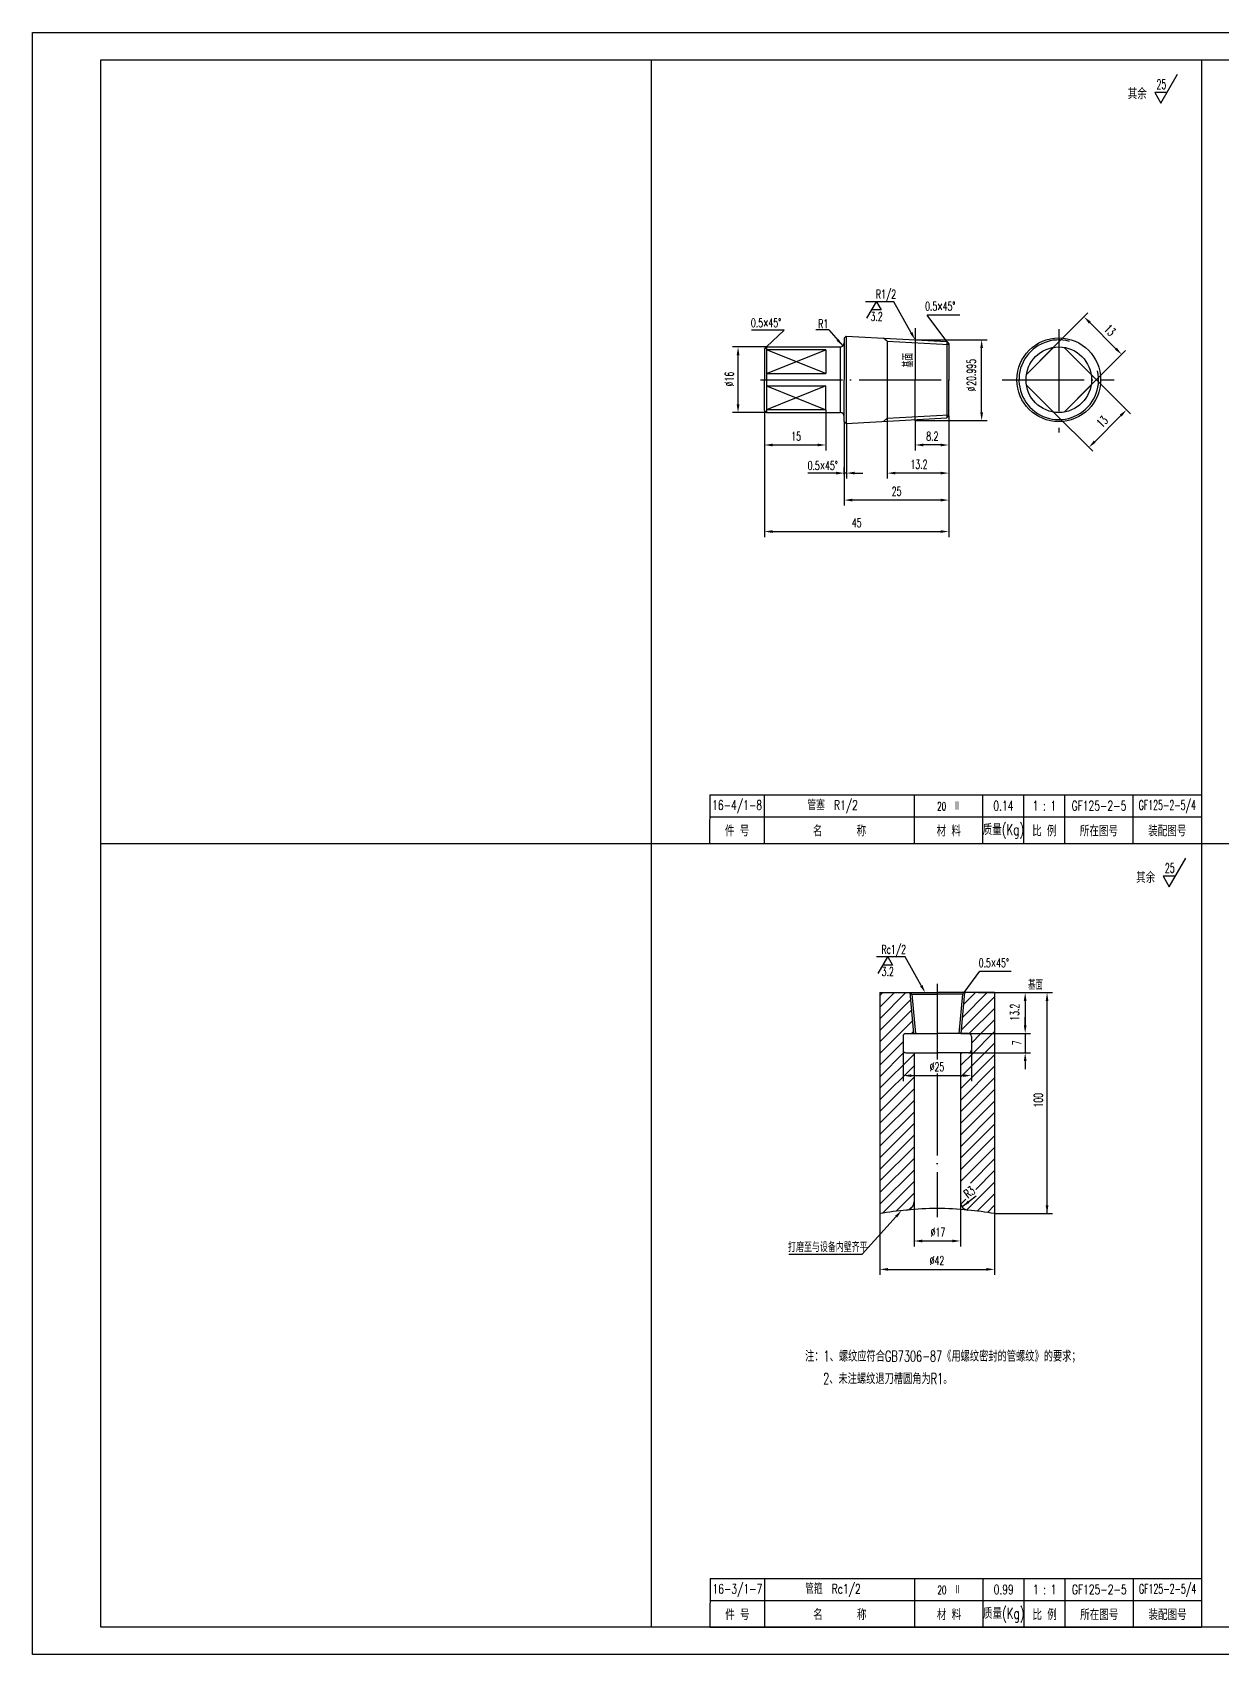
# Model space of a CAD drawing. Extents: x -187 to 2440, y 126 to 1474.
# Drawn here: x -187 to 248, y 129 to 723 of the extents above; entities that cross this region are included whole.
import ezdxf
from ezdxf.enums import TextEntityAlignment as Align

# ---------------------------------------------------------------- set-up
doc = ezdxf.new("R2010")
doc.units = 0
doc.header["$MEASUREMENT"] = 0
doc.linetypes.add('DASHDOT-M', pattern=[36, 30, -3, 0, -3])
doc.layers.get('0').update_dxf_attribs({"linetype": 'CONTINUOUS'})
doc.layers.add('CDR_DWG1', color=4, linetype='CONTINUOUS')
doc.layers.add('CDR_DWG3', color=1, linetype='DASHDOT-M')
doc.styles.add('HZ', font='ROMANS', dxfattribs={"width": 0.7, "bigfont": 'HZ'})

msp = doc.modelspace()

# ---------------------------------------------------------------- linework, layer by layer
for p, q in [((-187.25, 129.14), (-187.25, 723.14)), ((-187.25, 723.14), (653.75, 723.14)), ((39.25, 713.14), (39.25, 139.14)), ((240.75, 713.14), (240.75, 139.14)), ((225.87, 697.28), (231.95, 707.81)), ((223.65, 701.13), (225.87, 697.28)), ((228.09, 701.13), (223.65, 701.13)), ((118.98, 624.55), (117.71, 624.55)), ((118.28, 618.49), (121.78, 624.55)), ((121.78, 624.55), (118.98, 624.55)), ((128.17, 624.55), (119.36, 624.55)), ((121.78, 624.55), (123.53, 621.52)), ((134.48, 613.19), (128.17, 624.55)), ((123.53, 621.52), (120.03, 621.52)), ((147.49, 609.94), (140.34, 619.58)), ((152.25, 619.58), (140.34, 619.58)), ((181.64, 602.86), (199.2, 620.42)), ((87.99, 614.17), (76.08, 614.17)), ((81.49, 607.96), (87.99, 614.17)), ((104.33, 614.18), (99.54, 614.18)), ((104.33, 614.18), (109.48, 608.34)), ((209.45, 607.34), (199.91, 616.88)), ((81.49, 607.96), (69.1, 607.96)), ((125.74, 610.06), (125.74, 559.78)), ((135.94, 610.57), (162.29, 610.57)), ((160.29, 583.99), (160.29, 607.57)), ((195.43, 589.07), (212.99, 606.63)), ((71.1, 586.96), (71.1, 604.96)), ((148.24, 582.8), (148.24, 595.96)), ((200.37, 597.91), (214.75, 583.54)), ((81.49, 583.96), (69.1, 583.96)), ((80.74, 584.71), (80.74, 570.07)), ((103.24, 584.97), (103.24, 570.07)), ((148.24, 582.8), (148.24, 570.07)), ((186.59, 584.12), (200.96, 569.75)), ((201.67, 573.28), (211.21, 582.83)), ((109.99, 580.68), (109.99, 549.9)), ((110.78, 579.96), (110.78, 559.78)), ((135.94, 580.99), (162.29, 580.99)), ((135.94, 580.99), (135.94, 570.07)), ((83.74, 572.07), (100.24, 572.07)), ((145.24, 572.07), (138.94, 572.07)), ((80.74, 570.07), (80.74, 538.37)), ((148.24, 570.07), (148.24, 559.78)), ((106.99, 561.78), (96.61, 561.78)), ((109.99, 561.23), (109.99, 563.78)), ((110.78, 561.78), (109.99, 561.78)), ((113.78, 561.78), (116.78, 561.78)), ((145.24, 561.78), (128.74, 561.78)), ((148.24, 559.78), (148.24, 549.9)), ((145.24, 551.9), (112.99, 551.9)), ((148.24, 549.9), (148.24, 538.37)), ((83.74, 540.37), (145.24, 540.37)), ((60.75, 435.96), (240.75, 435.96)), ((-162.25, 426.14), (643.75, 426.14)), ((60.64, 426.14), (240.64, 426.14)), ((228.95, 410.28), (235.03, 420.81)), ((226.72, 414.13), (228.95, 410.28)), ((231.17, 414.13), (226.72, 414.13)), ((123.08, 384.64), (121.81, 384.64)), ((122.38, 378.58), (125.88, 384.64)), ((125.88, 384.64), (123.08, 384.64)), ((132.27, 384.64), (123.46, 384.64)), ((127.63, 381.61), (124.13, 381.61)), ((125.88, 384.64), (127.63, 381.61)), ((138.16, 374.13), (132.27, 384.64)), ((153.84, 371.52), (159.61, 379.42)), ((159.61, 379.42), (171.06, 379.42)), ((123.03, 361.97), (132.58, 371.52)), ((123.03, 366.21), (128.33, 371.52)), ((123.03, 370.45), (124.09, 371.52)), ((123.03, 357.72), (134.25, 368.94)), ((152.8, 357.8), (165.03, 370.03)), ((153.22, 362.46), (162.27, 371.52)), ((153.64, 367.13), (158.03, 371.52)), ((159.03, 371.52), (178.23, 371.52)), ((176.23, 368.52), (176.23, 359.52)), ((178.23, 371.52), (186.24, 371.52)), ((184.24, 290.6), (184.24, 368.52)), ((123.03, 353.48), (134.6, 365.05)), ((155.76, 356.52), (165.03, 365.78)), ((176.23, 359.52), (176.23, 362.52)), ((123.03, 349.24), (134.95, 361.16)), ((134.55, 356.52), (135.3, 357.27)), ((152.68, 356.52), (178.23, 356.52)), ((156.53, 353.04), (160, 356.52)), ((157.25, 349.52), (164.25, 356.52)), ((160, 356.52), (165.03, 361.54)), ((164.25, 356.52), (165.03, 357.3)), ((176.23, 356.52), (176.23, 349.52)), ((123.03, 345), (131.53, 353.5)), ((131.53, 350.52), (131.53, 339.14)), ((156.53, 351.02), (156.53, 339.14)), ((161.49, 349.52), (165.03, 353.06)), ((123.03, 340.75), (131.96, 349.69)), ((123.03, 336.51), (135.53, 349.01)), ((123.03, 332.27), (135.53, 344.77)), ((152.53, 340.56), (161.49, 349.52)), ((152.53, 344.8), (157.25, 349.52)), ((152.53, 349.04), (153, 349.52)), ((152.53, 336.31), (165.03, 348.81)), ((152.53, 332.07), (165.03, 344.57)), ((155.53, 349.52), (178.23, 349.52)), ((176.23, 346.52), (176.23, 343.52)), ((123.03, 328.03), (135.53, 340.53)), ((134.53, 341.14), (153.53, 341.14)), ((144.03, 340.92), (144.25, 341.14)), ((152.53, 327.83), (165.03, 340.33)), ((123.03, 323.78), (135.53, 336.28)), ((152.53, 323.58), (165.03, 336.08)), ((123.03, 319.54), (135.53, 332.04)), ((123.03, 315.3), (135.53, 327.8)), ((152.53, 319.34), (165.03, 331.84)), ((152.53, 315.1), (165.03, 327.6)), ((123.03, 311.06), (135.53, 323.56)), ((152.53, 310.86), (165.03, 323.36)), ((123.03, 306.81), (135.53, 319.31)), ((123.03, 302.57), (135.53, 315.07)), ((152.53, 306.61), (165.03, 319.11)), ((152.53, 302.37), (165.03, 314.87)), ((123.03, 298.33), (135.53, 310.83)), ((156.21, 301.81), (165.03, 310.63)), ((123.03, 294.08), (135.53, 306.58)), ((158.13, 299.49), (165.03, 306.39)), ((123.94, 290.76), (135.53, 302.34)), ((128.93, 291.5), (135.53, 298.1)), ((152.53, 298.13), (152.67, 298.27)), ((158.3, 297.06), (153.15, 293.09)), ((154.85, 291.97), (165.03, 302.14)), ((158.68, 291.56), (165.03, 297.9)), ((135.53, 294.92), (135.53, 278.59)), ((152.53, 293.89), (154.52, 295.88)), ((152.53, 294.92), (152.53, 278.59)), ((162.41, 291.04), (165.03, 293.66)), ((128.97, 289.52), (116.51, 275.7)), ((123.03, 290.6), (123.03, 268.2)), ((165.03, 290.6), (186.24, 290.6)), ((165.03, 290.6), (165.03, 268.2)), ((138.53, 280.59), (149.53, 280.59)), ((89.72, 275.7), (116.51, 275.7)), ((126.03, 270.2), (162.03, 270.2)), ((60.86, 148.96), (240.86, 148.96)), ((60.75, 139.14), (240.75, 139.14)), ((653.75, 129.14), (-187.25, 129.14))]:
    msp.add_line(p, q)
for points in [[(200.26, 617.24), (199.55, 616.53), (197.79, 619)], [(134.92, 613.43), (134.05, 612.95), (135.94, 610.57)], [(70.6, 604.96), (71.6, 604.96), (71.1, 607.96)], [(107.88, 610.92), (107.13, 610.26), (109.48, 608.34)], [(159.79, 607.57), (160.79, 607.57), (160.29, 610.57)], [(209.81, 607.69), (209.1, 606.98), (211.57, 605.21)], [(70.6, 586.96), (71.6, 586.96), (71.1, 583.96)], [(159.79, 583.99), (160.79, 583.99), (160.29, 580.99)], [(210.86, 583.18), (211.57, 582.47), (213.34, 584.95)], [(83.74, 572.57), (83.74, 571.57), (80.74, 572.07)], [(100.24, 572.57), (100.24, 571.57), (103.24, 572.07)], [(138.94, 572.57), (138.94, 571.57), (135.94, 572.07)], [(145.24, 572.57), (145.24, 571.57), (148.24, 572.07)], [(201.32, 573.64), (202.02, 572.93), (199.55, 571.16)], [(106.99, 562.28), (106.99, 561.28), (109.99, 561.78)], [(113.78, 562.28), (113.78, 561.28), (110.78, 561.78)], [(128.74, 562.28), (128.74, 561.28), (125.74, 561.78)], [(145.24, 562.28), (145.24, 561.28), (148.24, 561.78)], [(112.99, 552.4), (112.99, 551.4), (109.99, 551.9)], [(145.24, 552.4), (145.24, 551.4), (148.24, 551.9)], [(83.74, 540.87), (83.74, 539.87), (80.74, 540.37)], [(145.24, 540.87), (145.24, 539.87), (148.24, 540.37)], [(138.6, 374.38), (137.73, 373.89), (139.63, 371.52)], [(175.73, 368.52), (176.73, 368.52), (176.23, 371.52)], [(183.74, 368.52), (184.74, 368.52), (184.24, 371.52)], [(175.73, 359.52), (176.73, 359.52), (176.23, 356.52)], [(175.73, 359.52), (176.73, 359.52), (176.23, 356.52)], [(175.73, 346.52), (176.73, 346.52), (176.23, 349.52)], [(134.53, 341.64), (134.53, 340.64), (131.53, 341.14)], [(153.53, 341.64), (153.53, 340.64), (156.53, 341.14)], [(128.6, 289.85), (129.34, 289.18), (130.98, 291.75)], [(155.22, 295.32), (155.83, 294.53), (153.15, 293.09)], [(183.74, 293.6), (184.74, 293.6), (184.24, 290.6)], [(138.53, 281.09), (138.53, 280.09), (135.53, 280.59)], [(149.53, 281.09), (149.53, 280.09), (152.53, 280.59)], [(126.03, 270.7), (126.03, 269.7), (123.03, 270.2)], [(162.03, 270.7), (162.03, 269.7), (165.03, 270.2)]]:
    msp.add_solid(points)
at = {"layer": 'CDR_DWG1'}
for p, q in [((-162.25, 139.14), (-162.25, 713.14)), ((-162.25, 713.14), (643.75, 713.14)), ((109.99, 611.25), (110.74, 611.93)), ((110.74, 611.93), (110.74, 579.99)), ((110.74, 611.93), (147.49, 609.94)), ((135.94, 614.84), (135.94, 595.96)), ((80.74, 607.21), (81.49, 607.96)), ((80.74, 607.21), (80.74, 595.96)), ((81.49, 607.96), (81.49, 583.96)), ((81.49, 607.96), (108.49, 607.96)), ((103.24, 606.95), (81.49, 606.95)), ((103.24, 598.21), (81.49, 606.95)), ((81.49, 598.21), (103.24, 606.95)), ((103.24, 606.95), (103.24, 598.21)), ((108.49, 607.96), (108.49, 583.96)), ((109.99, 611.25), (109.99, 595.96)), ((125.74, 610.06), (124.32, 611.2)), ((125.74, 610.06), (148.24, 608.82)), ((147.49, 609.94), (147.49, 581.99)), ((147.49, 609.94), (148.24, 609.12)), ((148.24, 609.12), (148.24, 595.96)), ((176.69, 597.91), (186.59, 607.8)), ((190.48, 607.8), (200.37, 597.91)), ((80.74, 584.71), (80.74, 595.96)), ((81.49, 598.21), (103.24, 598.21)), ((109.99, 580.68), (109.99, 595.96)), ((135.94, 580.99), (135.94, 595.96)), ((176.69, 594.02), (186.59, 584.12)), ((190.48, 584.12), (200.37, 594.02)), ((81.49, 593.71), (103.24, 593.71)), ((81.49, 593.71), (103.24, 584.97)), ((103.24, 593.71), (81.49, 584.97)), ((103.24, 584.97), (103.24, 593.71)), ((80.74, 584.71), (81.49, 583.96)), ((103.24, 584.97), (81.49, 584.97)), ((81.49, 583.96), (108.49, 583.96)), ((125.74, 581.87), (148.24, 583.1)), ((147.49, 581.99), (148.24, 582.8)), ((109.99, 580.68), (110.74, 579.99)), ((110.74, 579.99), (147.49, 581.99)), ((125.74, 581.87), (124.32, 580.73)), ((60.75, 443.96), (60.64, 426.14)), ((60.75, 443.96), (240.75, 443.96)), ((80.75, 425.96), (80.75, 443.96)), ((135.75, 425.96), (135.75, 443.96)), ((160.75, 425.96), (160.75, 443.96)), ((175.75, 425.96), (175.75, 443.96)), ((190.75, 425.96), (190.75, 443.96)), ((215.75, 425.96), (215.75, 443.96)), ((123.03, 371.52), (123.03, 290.6)), ((123.03, 371.52), (144.03, 371.52)), ((134.01, 371.52), (135.37, 356.52)), ((134.76, 371.02), (134.21, 371.52)), ((134.76, 371.02), (144.03, 371.02)), ((134.76, 371.02), (136.07, 356.52)), ((165.03, 371.52), (144.03, 371.52)), ((153.3, 371.02), (144.03, 371.02)), ((153.3, 371.02), (151.99, 356.52)), ((154.04, 371.52), (152.68, 356.52)), ((153.3, 371.02), (153.84, 371.52)), ((165.03, 371.52), (165.03, 290.6)), ((132.53, 356.52), (144.03, 356.52)), ((155.53, 356.52), (144.03, 356.52)), ((155.74, 356.49), (155.76, 356.52)), ((131.53, 355.52), (131.53, 350.52)), ((156.53, 355.52), (156.53, 350.52)), ((132.53, 349.52), (144.03, 349.52)), ((135.53, 349.52), (135.53, 294.92)), ((155.53, 349.52), (144.03, 349.52)), ((152.53, 349.52), (152.53, 294.92)), ((133.68, 292.01), (135.53, 293.86)), ((60.86, 156.96), (60.75, 139.14)), ((60.86, 156.96), (240.86, 156.96)), ((80.86, 138.96), (80.86, 156.96)), ((135.86, 138.96), (135.86, 156.96)), ((160.86, 138.96), (160.86, 156.96)), ((175.86, 138.96), (175.86, 156.96)), ((190.86, 138.96), (190.86, 156.96)), ((215.86, 138.96), (215.86, 156.96)), ((643.75, 139.14), (-162.25, 139.14))]:
    msp.add_line(p, q, dxfattribs=at)
for radius in [15.33, 12]:
    msp.add_circle((188.53, 595.96), radius, dxfattribs=at)
for centre, radius, start, end in [((108.49, 609.46), 1.5, 270, 0), ((188.53, 595.96), 14.58, 74.42878, 12.81581), ((108.49, 582.46), 1.5, 0, 90), ((132.53, 355.52), 1, 90, 180), ((155.53, 355.52), 1, 0, 90), ((132.53, 350.52), 1, 180, 270), ((155.53, 350.52), 1, 270, 0), ((144.03, 173.25), 119.21, 95.39937, 100.14583), ((132.53, 294.92), 3, 275.39937, 0), ((144.03, 173.25), 119.21, 84.60063, 95.39937), ((155.53, 294.92), 3, 180, 264.60063), ((144.03, 173.25), 119.21, 79.85417, 84.60063)]:
    msp.add_arc(centre, radius, start, end, dxfattribs=at)
at = {"layer": 'CDR_DWG3', "linetype": 'DASHDOT-M'}
for p, q in [((188.53, 614.44), (188.53, 576.6)), ((79.31, 595.96), (151.12, 595.96)), ((167.8, 595.96), (208.82, 595.96)), ((144.03, 374.7), (144.03, 347.05)), ((144.03, 341.94), (144.03, 289.34))]:
    msp.add_line(p, q, dxfattribs=at)

# ---------------------------------------------------------------- texts
at = {"style": 'HZ'}
for s, height, width, p in [('其余', 4, 0.7, (213.76, 698.7)), ('25', 3.5, 0.6, (224.3, 702.42)), ('R1/2', 3.2, 0.65, (121.58, 625.68)), ('0.5×45%%d', 3.2, 0.65, (139.6, 621.29)), ('0.5×45%%d', 3.2, 0.65, (75.81, 615.24)), ('R1', 3.2, 0.65, (100.46, 614.82)), ('3.2', 3.2, 0.65, (119.59, 617.55)), ('15', 3.2, 0.65, (90.6, 573.67)), ('8.2', 3.2, 0.65, (140.01, 573.67)), ('0.5×45%%d', 3.2, 0.65, (96.57, 562.94)), ('13.2', 3.2, 0.65, (134.22, 563.38)), ('25', 3.2, 0.65, (127.38, 553.5)), ('45', 3.2, 0.65, (112.76, 541.97)), ('其余', 4, 0.7, (216.84, 411.7)), ('25', 3.5, 0.6, (227.38, 415.42)), ('Rc1/2', 3.2, 0.65, (123.6, 385.77)), ('3.2', 3.2, 0.65, (123.69, 377.64)), ('0.5×45%%d', 3.2, 0.65, (159.21, 380.8)), ('基面', 3.2, 0.65, (177.31, 372.61)), ('%%c25', 3.2, 0.65, (141.25, 342.74)), ('%%c17', 3.2, 0.65, (141.6, 282.19)), ('打磨至与设备内壁齐平', 3.2, 0.7, (89.41, 276.57)), ('%%c42', 3.2, 0.65, (141.25, 271.8)), ('注：1、螺纹应符合GB7306-87《用螺纹密封的管螺纹》的要求；', 4, 0.65, (95.63, 236.41)), ('2、未注螺纹退刀槽圆角为R1。', 4, 0.65, (102.25, 228.16))]:
    msp.add_text(s, height=height, dxfattribs=dict(at, width=width)).set_placement(p)
at = {"style": 'HZ', "width": 0.65}
for s, rotation, p in [('13', 315, (204.83, 614.22)), ('基面', 90, (135.07, 600.39)), ('20.995', 90, (158.11, 593.75)), ('%%c16', 90, (69.5, 593.54)), ('%%c', 90, (158.11, 591.67)), ('13', 45, (204.33, 578.21)), ('13.2', 90, (173.99, 361.24)), ('7', 90, (174.81, 352.26)), ('100', 90, (182.64, 329.44)), ('R3', 37.69483, (155.36, 296.1))]:
    msp.add_text(s, height=3.2, rotation=rotation, dxfattribs=at).set_placement(p)
at = {"style": 'HZ'}
for s, height, width, p in [('16-4/1-8', 3.5, 0.7, (70.75, 439.96)), ('管塞  R1/2   ', 3.5, 0.7, (108.25, 439.96)), ('20  Ⅱ', 3, 0.65, (148.25, 439.96)), ('0.14', 3.5, 0.7, (168.25, 439.96)), ('1 : 1', 3.5, 0.7, (183.25, 439.96)), ('GF125-2-5', 3.5, 0.7, (203.25, 439.96)), ('GF125-2-5/4', 3.5, 0.6, (228.25, 439.96)), ('质量(Kg)', 4, 0.7, (168.25, 430.96)), ('件 号', 4, 0.7, (70.75, 430.96)), ('名      称', 4, 0.7, (108.25, 430.96)), ('材 料', 4, 0.7, (148.25, 430.96)), ('比 例', 4, 0.7, (183.25, 430.96)), ('所在图号', 4, 0.7, (203.25, 430.96)), ('装配图号', 4, 0.7, (228.25, 430.96)), ('16-3/1-7', 3.5, 0.7, (70.86, 152.96)), ('管箍  Rc1/2   ', 3.5, 0.7, (108.36, 152.96)), ('20  Ⅱ', 3, 0.65, (148.36, 152.96)), ('0.99', 3.5, 0.7, (168.36, 152.96)), ('1 : 1', 3.5, 0.7, (183.36, 152.96)), ('GF125-2-5', 3.5, 0.7, (203.36, 152.96)), ('GF125-2-5/4', 3.5, 0.6, (228.36, 152.96)), ('件 号', 4, 0.7, (70.86, 143.96)), ('名      称', 4, 0.7, (108.36, 143.96)), ('材 料', 4, 0.7, (148.36, 143.96)), ('质量(Kg)', 4, 0.7, (168.36, 143.96)), ('比 例', 4, 0.7, (183.36, 143.96)), ('所在图号', 4, 0.7, (203.36, 143.96)), ('装配图号', 4, 0.7, (228.36, 143.96))]:
    msp.add_text(s, height=height, dxfattribs=dict(at, width=width)).set_placement(p, align=Align.MIDDLE)

doc.saveas('drawing.dxf')
